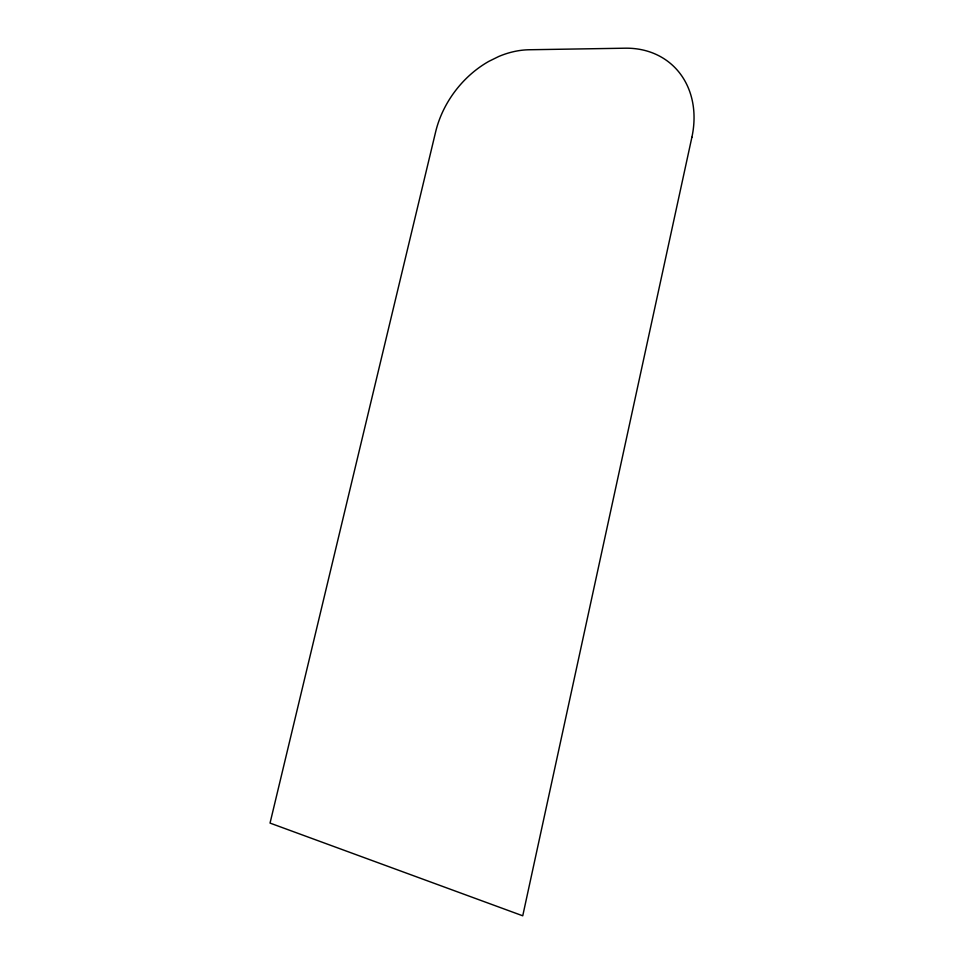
<?xml version="1.0" encoding="UTF-8"?>
<svg xmlns="http://www.w3.org/2000/svg" width="964" height="964" viewBox="0 0 964 964"><rect width="100%" height="100%" fill="white"/><g stroke="black" fill="none" stroke-linecap="round" stroke-linejoin="round"><path stroke-width="1.45" d="M691.887 137.25L522.741 915.8L270.041 823.087L435.632 131.899A91.026 71.42 -52.8 0 1 488.917 61.322L498.762 56.478A91.026 71.42 -52.8 0 1 529.212 49.754L625.154 48.2A95.641 77.06 -48.6 0 1 691.887 137.25"/></g></svg>
